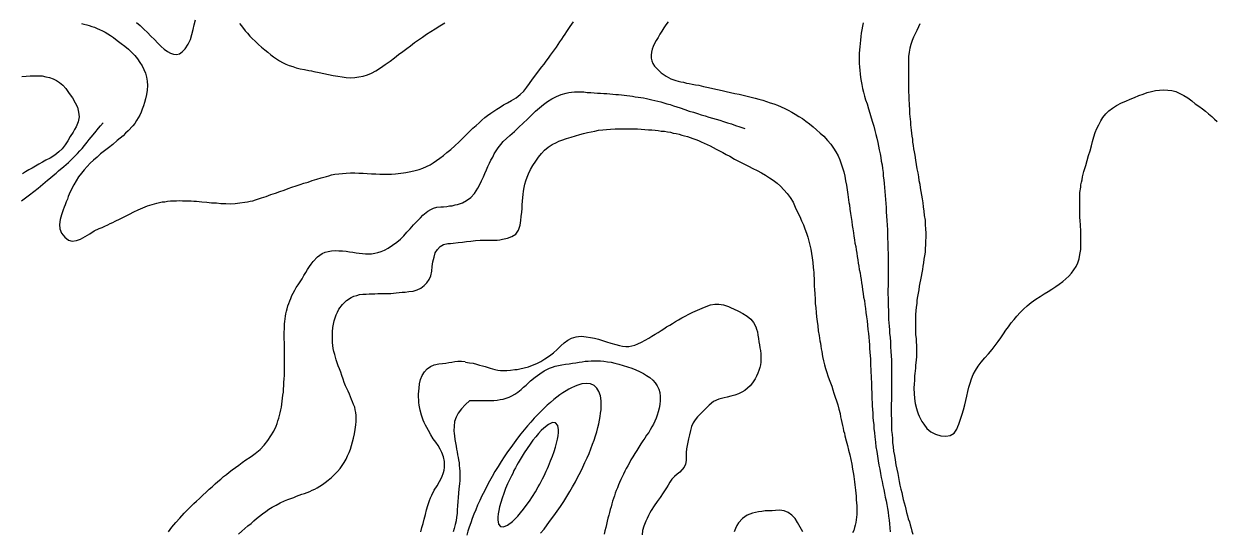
# Model space of a CAD drawing. Header units: inches. Extents: x 401374 to 405300, y 6332180 to 6336621.
# Drawn here: x 403397.3 to 403869.3, y 6334120.9 to 6334321.8 of the extents above; entities that cross this region are included whole.
import ezdxf

# ---------------------------------------------------------------- set-up
doc = ezdxf.new("R2010")
doc.units = ezdxf.units.IN
doc.header["$MEASUREMENT"] = 0

msp = doc.modelspace()

# ---------------------------------------------------------------- linework, layer by layer
for points in [[(403420.1, 6334322), (403421.1, 6334321.7), (403422.2, 6334321.5), (403423.2, 6334321.2), (403424.2, 6334320.8), (403425.3, 6334320.5), (403426.3, 6334320), (403427.3, 6334319.6), (403428.4, 6334319.1), (403429.5, 6334318.5), (403430.5, 6334317.9), (403431.6, 6334317.2), (403432.8, 6334316.5), (403434.3, 6334315.3), (403435.8, 6334314.1), (403437.3, 6334313), (403438.7, 6334311.8), (403440, 6334310.5), (403441.2, 6334309.3), (403442.3, 6334308), (403443.2, 6334306.6), (403444.1, 6334305.2), (403444.8, 6334303.8), (403445.4, 6334302.3), (403445.8, 6334300.7), (403446.1, 6334299.1), (403446.2, 6334297.4), (403446.1, 6334295.6), (403445.9, 6334293.8), (403445.5, 6334292.2), (403445.1, 6334290.7), (403444.7, 6334289.4), (403444.2, 6334288.1), (403443.7, 6334286.8), (403443.2, 6334285.7), (403442.6, 6334284.6), (403441.9, 6334283.5), (403441.2, 6334282.4), (403440.4, 6334281.4), (403438.6, 6334279.5), (403437.6, 6334278.5), (403436.6, 6334277.5), (403435.4, 6334276.6), (403434.3, 6334275.6), (403432.5, 6334274.1), (403430.8, 6334272.8), (403429.3, 6334271.5), (403427.7, 6334270.3), (403426.3, 6334269.1), (403424.9, 6334267.8), (403423.6, 6334266.6), (403422.4, 6334265.3), (403421.2, 6334264), (403420.1, 6334262.7), (403419, 6334261.2), (403418, 6334259.7), (403417.1, 6334258.1), (403416.2, 6334256.3), (403415.3, 6334254.4), (403414.9, 6334253.4), (403414.6, 6334252.4), (403414.1, 6334251.3), (403413.7, 6334250.2), (403413.3, 6334249.2), (403412.9, 6334248.2), (403412.2, 6334246.2), (403411.7, 6334244.3), (403411.5, 6334242.4), (403411.6, 6334240.6), (403412.3, 6334238.9), (403413.6, 6334237.3), (403415, 6334236.1), (403416.5, 6334235.8), (403418.2, 6334236), (403419.8, 6334236.6), (403421.6, 6334237.6), (403423.4, 6334238.7), (403425.2, 6334239.8), (403427.2, 6334240.8), (403428.3, 6334241.2), (403429.4, 6334241.7), (403430.5, 6334242.2), (403431.5, 6334242.7), (403432.5, 6334243.2), (403433.5, 6334243.7), (403435.5, 6334244.6), (403437.3, 6334245.6), (403439.1, 6334246.5), (403440.9, 6334247.4), (403442.6, 6334248.2), (403444.4, 6334249), (403446.2, 6334249.7), (403448.1, 6334250.3), (403450, 6334250.8), (403451, 6334251.1), (403452.1, 6334251.3), (403453.1, 6334251.4), (403454.2, 6334251.6), (403455.3, 6334251.7), (403456.5, 6334251.8), (403457.7, 6334251.8), (403459, 6334251.9), (403460.1, 6334251.8), (403461.3, 6334251.8), (403462.4, 6334251.8), (403463.5, 6334251.7), (403464.6, 6334251.6), (403465.7, 6334251.6), (403466.7, 6334251.5), (403467.7, 6334251.4), (403469.7, 6334251.2), (403471.6, 6334251), (403473.5, 6334250.9), (403475.3, 6334250.7), (403477.2, 6334250.7), (403479, 6334250.6), (403480.9, 6334250.7), (403482.8, 6334250.9), (403484.8, 6334251.2), (403485.8, 6334251.3), (403486.9, 6334251.6), (403487.9, 6334251.8), (403489, 6334252.1), (403490.1, 6334252.5), (403491.3, 6334252.9), (403493.2, 6334253.5), (403495.1, 6334254.2), (403496.9, 6334254.8), (403498.6, 6334255.4), (403500.3, 6334256), (403501.9, 6334256.6), (403503.4, 6334257.1), (403505, 6334257.7), (403506.6, 6334258.2), (403508.1, 6334258.7), (403509.8, 6334259.2), (403511.4, 6334259.8), (403513.2, 6334260.3), (403515, 6334260.8), (403517, 6334261.4), (403518, 6334261.7), (403519.1, 6334262), (403520.4, 6334262.3), (403521.9, 6334262.5), (403523.4, 6334262.6), (403524.9, 6334262.7), (403526.6, 6334262.8), (403528.2, 6334262.8), (403529.9, 6334262.7), (403531.5, 6334262.7), (403533.2, 6334262.6), (403534.9, 6334262.5), (403536.6, 6334262.4), (403538.2, 6334262.3), (403539.8, 6334262.3), (403541.3, 6334262.3), (403542.8, 6334262.3), (403544.3, 6334262.5), (403545.4, 6334262.6), (403546.5, 6334262.7), (403547.5, 6334262.8), (403548.5, 6334263), (403550.4, 6334263.3), (403552.1, 6334263.7), (403553.7, 6334264.2), (403555.2, 6334264.7), (403556.6, 6334265.3), (403558, 6334266), (403559.3, 6334266.8), (403560.6, 6334267.7), (403561.9, 6334268.6), (403563.3, 6334269.7), (403564.7, 6334270.9), (403566.2, 6334272.1), (403567.8, 6334273.5), (403569.5, 6334275.1), (403571, 6334276.6), (403572.4, 6334278), (403573.7, 6334279.3), (403575, 6334280.5), (403576.2, 6334281.6), (403577.4, 6334282.7), (403578.5, 6334283.7), (403579.7, 6334284.7), (403580.8, 6334285.6), (403582, 6334286.5), (403583.2, 6334287.3), (403584.4, 6334288.1), (403585.7, 6334288.9), (403587.1, 6334289.8), (403588.6, 6334290.6), (403590.2, 6334291.5), (403592.1, 6334292.6), (403593.7, 6334293.9), (403595.1, 6334295.2), (403596.3, 6334296.7), (403597.4, 6334298.2), (403598.6, 6334299.9), (403599.8, 6334301.7), (403601.3, 6334303.6), (403602.2, 6334304.8), (403603.1, 6334305.9), (403604, 6334307.1), (403604.9, 6334308.2), (403605.7, 6334309.4), (403606.5, 6334310.5), (403607.2, 6334311.6), (403608, 6334312.6), (403608.7, 6334313.7), (403609.4, 6334314.7), (403610.1, 6334315.8), (403610.8, 6334316.8), (403611.4, 6334317.8), (403612.1, 6334318.8), (403613.5, 6334320.8), (403614.8, 6334322.7)], [(403441.9, 6334322.4), (403443.4, 6334321.2), (403444.8, 6334319.8), (403446.2, 6334318.4), (403447.6, 6334317), (403449, 6334315.6), (403450.3, 6334314.2), (403451.6, 6334312.9), (403452.9, 6334311.8), (403454.1, 6334310.9), (403455.3, 6334310.2), (403456.6, 6334309.8), (403457.7, 6334309.7), (403458.9, 6334310), (403460, 6334310.7), (403461.2, 6334311.9), (403462.4, 6334313.8), (403463.3, 6334315.7), (403463.8, 6334317.6), (403464.3, 6334319.6), (403464.7, 6334321.5), (403465.2, 6334323.5)], [(403482.7, 6334322), (403483.4, 6334321), (403484.9, 6334319.1), (403485.8, 6334318.1), (403486.7, 6334317), (403487.7, 6334316), (403488.9, 6334315), (403490.2, 6334313.7), (403491.4, 6334312.6), (403492.6, 6334311.6), (403493.8, 6334310.6), (403495, 6334309.6), (403496.1, 6334308.8), (403497.3, 6334308), (403498.5, 6334307.2), (403499.7, 6334306.6), (403501, 6334305.9), (403502.3, 6334305.4), (403503.7, 6334304.9), (403505.1, 6334304.4), (403506.7, 6334304), (403508.3, 6334303.7), (403510.1, 6334303.4), (403511.1, 6334303.2), (403512.1, 6334303), (403514.1, 6334302.6), (403516, 6334302.2), (403517.9, 6334301.8), (403519.7, 6334301.4), (403521.5, 6334301.1), (403523.2, 6334300.8), (403524.9, 6334300.6), (403526.6, 6334300.5), (403528.3, 6334300.6), (403529.9, 6334300.8), (403531.6, 6334301.1), (403533.3, 6334301.6), (403534.9, 6334302.3), (403536.6, 6334303.2), (403538.4, 6334304.4), (403540.3, 6334305.8), (403542.2, 6334307.1), (403543.9, 6334308.4), (403545.6, 6334309.7), (403547.2, 6334310.9), (403548.8, 6334312.1), (403550.3, 6334313.2), (403551.9, 6334314.4), (403553.4, 6334315.5), (403555, 6334316.6), (403556.6, 6334317.7), (403558.3, 6334318.8), (403560, 6334319.9), (403561.9, 6334321.1), (403563.9, 6334322.2)], [(403652.2, 6334322.7), (403651.3, 6334321.4), (403650.5, 6334320.2), (403649.7, 6334319), (403648.9, 6334317.8), (403648.2, 6334316.5), (403647.5, 6334315.3), (403646.8, 6334314.1), (403646.3, 6334312.9), (403645.9, 6334311.8), (403645.6, 6334310.6), (403645.5, 6334309.4), (403645.5, 6334308.3), (403645.7, 6334307.2), (403646.1, 6334306.1), (403646.8, 6334305.1), (403647.7, 6334304.1), (403649.5, 6334302.4), (403651.4, 6334301.1), (403653.3, 6334300.1), (403655.2, 6334299.4), (403656.2, 6334299.2), (403657.2, 6334298.9), (403658.3, 6334298.7), (403659.4, 6334298.4), (403660.5, 6334298.2), (403661.7, 6334298), (403663, 6334297.7), (403664.3, 6334297.5), (403666.2, 6334297), (403668.1, 6334296.6), (403669.9, 6334296.2), (403671.7, 6334295.8), (403673.5, 6334295.4), (403675.2, 6334295), (403676.9, 6334294.7), (403678.6, 6334294.3), (403680.3, 6334294), (403681.9, 6334293.6), (403683.5, 6334293.2), (403685, 6334292.8), (403686.6, 6334292.4), (403688.1, 6334292), (403689.6, 6334291.6), (403691.1, 6334291.1), (403692.6, 6334290.6), (403694, 6334290.1), (403695.5, 6334289.6), (403696.9, 6334289), (403698.3, 6334288.3), (403699.7, 6334287.6), (403701.1, 6334286.9), (403702.5, 6334286.1), (403703.9, 6334285.2), (403705.3, 6334284.3), (403706.7, 6334283.3), (403708.1, 6334282.2), (403709.5, 6334281.1), (403710.9, 6334279.9), (403712.3, 6334278.6), (403713.8, 6334277.3), (403715.2, 6334275.7), (403716.5, 6334274.2), (403717.6, 6334272.6), (403718.5, 6334271.1), (403719.4, 6334269.6), (403720.1, 6334268), (403720.7, 6334266.4), (403721.2, 6334264.8), (403721.7, 6334263.2), (403722.1, 6334261.5), (403722.4, 6334259.7), (403722.7, 6334257.9), (403723, 6334256.1), (403723.3, 6334254.2), (403723.4, 6334253.2), (403723.5, 6334252.1), (403723.7, 6334251.1), (403723.9, 6334250.1), (403724.1, 6334248.4), (403724.3, 6334246.7), (403724.6, 6334245.1), (403724.8, 6334243.5), (403725, 6334242), (403725.3, 6334240.6), (403725.5, 6334239.1), (403725.7, 6334237.7), (403725.9, 6334236.3), (403726.1, 6334235), (403726.4, 6334233.6), (403726.6, 6334232.3), (403726.8, 6334231), (403727, 6334229.7), (403727.2, 6334228.4), (403727.4, 6334227.1), (403727.6, 6334225.8), (403727.8, 6334224.5), (403728.1, 6334223.2), (403728.3, 6334221.9), (403728.5, 6334220.6), (403728.7, 6334219.2), (403728.9, 6334217.9), (403729.1, 6334216.5), (403729.3, 6334215.1), (403729.5, 6334213.6), (403729.8, 6334212.2), (403730, 6334210.7), (403730.2, 6334209.1), (403730.4, 6334207.5), (403730.6, 6334205.8), (403730.9, 6334204.2), (403731.1, 6334202.5), (403731.2, 6334200.8), (403731.4, 6334199.2), (403731.6, 6334197.7), (403731.7, 6334196.2), (403731.8, 6334194.7), (403731.9, 6334193.2), (403732, 6334191.8), (403732.1, 6334190.4), (403732.2, 6334189.1), (403732.3, 6334187.7), (403732.3, 6334186.4), (403732.4, 6334185.1), (403732.4, 6334183.8), (403732.5, 6334182.4), (403732.5, 6334181.2), (403732.6, 6334179.9), (403732.6, 6334178.5), (403732.6, 6334177.2), (403732.7, 6334175.9), (403732.7, 6334174.6), (403732.8, 6334173.2), (403732.9, 6334171.9), (403732.9, 6334170.5), (403733, 6334169.1), (403733.1, 6334167.6), (403733.2, 6334166.1), (403733.3, 6334164.6), (403733.5, 6334163.1), (403733.6, 6334161.5), (403733.8, 6334159.8), (403734, 6334158.2), (403734.2, 6334156.2), (403734.4, 6334154.3), (403734.7, 6334152.4), (403735, 6334150.6), (403735.3, 6334148.8), (403735.6, 6334147.1), (403735.9, 6334145.4), (403736.2, 6334143.8), (403736.5, 6334142.1), (403736.8, 6334140.6), (403737.1, 6334139), (403737.5, 6334137.4), (403737.8, 6334135.9), (403738.1, 6334134.4), (403738.4, 6334132.9), (403738.7, 6334131.4), (403738.9, 6334129.9), (403739.2, 6334128.4), (403739.4, 6334126.8), (403739.6, 6334125.3), (403739.8, 6334123.8), (403739.9, 6334122.2), (403740, 6334120.6)], [(403729.3, 6334322.3), (403729.1, 6334320.9), (403728.8, 6334319.5), (403728.6, 6334318.1), (403728.4, 6334316.8), (403728.3, 6334315.4), (403728.1, 6334314.1), (403728, 6334312.8), (403727.9, 6334311.5), (403727.8, 6334310.1), (403727.8, 6334308.8), (403727.8, 6334307.5), (403727.8, 6334306.1), (403727.9, 6334304.8), (403728, 6334303.4), (403728.1, 6334302), (403728.3, 6334300.6), (403728.5, 6334299.2), (403728.8, 6334297.8), (403729.1, 6334296.3), (403729.5, 6334294.8), (403729.9, 6334293.2), (403730.3, 6334291.7), (403730.9, 6334290.1), (403731.4, 6334288.2), (403732, 6334286.4), (403732.5, 6334284.6), (403733, 6334282.9), (403733.5, 6334281.3), (403733.9, 6334279.6), (403734.3, 6334278), (403734.7, 6334276.5), (403735.1, 6334274.9), (403735.4, 6334273.4), (403735.7, 6334271.9), (403736, 6334270.4), (403736.3, 6334268.9), (403736.5, 6334267.4), (403736.8, 6334266), (403737, 6334264.5), (403737.2, 6334263), (403737.3, 6334261.5), (403737.5, 6334260.1), (403737.7, 6334258.6), (403737.8, 6334257), (403737.9, 6334255.5), (403738.1, 6334253.9), (403738.2, 6334252.3), (403738.3, 6334250.7), (403738.4, 6334249.1), (403738.5, 6334247.4), (403738.6, 6334245.7), (403738.7, 6334243.9), (403738.8, 6334242.1), (403738.9, 6334240.2), (403739, 6334238.3), (403739, 6334236.8), (403739.1, 6334235.3), (403739.1, 6334233.9), (403739.1, 6334232.5), (403739.2, 6334231.2), (403739.2, 6334229.9), (403739.2, 6334228.6), (403739.2, 6334227.4), (403739.2, 6334226.1), (403739.2, 6334224.9), (403739.2, 6334223.7), (403739.2, 6334222.6), (403739.2, 6334221.4), (403739.2, 6334220.2), (403739.2, 6334219.1), (403739.2, 6334218), (403739.1, 6334216.8), (403739.1, 6334215.7), (403739.1, 6334214.5), (403739.2, 6334213.4), (403739.2, 6334212.2), (403739.2, 6334211), (403739.2, 6334209.8), (403739.3, 6334208.6), (403739.3, 6334207.3), (403739.4, 6334206.1), (403739.4, 6334204.8), (403739.5, 6334203.4), (403739.6, 6334202.1), (403739.7, 6334200.7), (403739.8, 6334199.2), (403740, 6334197.8), (403740.1, 6334195.8), (403740.2, 6334193.9), (403740.3, 6334192.1), (403740.4, 6334190.3), (403740.5, 6334188.6), (403740.5, 6334186.9), (403740.5, 6334185.2), (403740.6, 6334183.6), (403740.6, 6334182), (403740.5, 6334180.4), (403740.5, 6334178.9), (403740.5, 6334177.3), (403740.5, 6334175.8), (403740.5, 6334174.3), (403740.5, 6334172.8), (403740.4, 6334171.4), (403740.4, 6334169.9), (403740.4, 6334168.4), (403740.4, 6334166.9), (403740.5, 6334165.4), (403740.5, 6334163.9), (403740.6, 6334162.4), (403740.6, 6334160.8), (403740.8, 6334159.2), (403740.9, 6334157.6), (403741, 6334156), (403741.2, 6334154.3), (403741.4, 6334152.6), (403741.7, 6334150.9), (403742, 6334149.1), (403742.3, 6334147.2), (403742.7, 6334145.4), (403743, 6334143.7), (403743.3, 6334142.1), (403743.6, 6334140.6), (403743.9, 6334139.1), (403744.2, 6334137.6), (403744.6, 6334136.2), (403744.9, 6334134.8), (403745.2, 6334133.5), (403745.5, 6334132.1), (403745.9, 6334130.8), (403746.2, 6334129.6), (403746.5, 6334128.3), (403746.9, 6334127), (403747.2, 6334125.8), (403747.6, 6334124.6), (403747.9, 6334123.4), (403748.3, 6334122.1), (403748.6, 6334120.9), (403749, 6334119.7)], [(403751.8, 6334321.9), (403751.2, 6334320.6), (403750.5, 6334319.2), (403749.9, 6334317.9), (403749.3, 6334316.6), (403748.7, 6334315.2), (403748.2, 6334313.7), (403747.8, 6334312.2), (403747.5, 6334310.6), (403747.3, 6334308.9), (403747.3, 6334307.1), (403747.3, 6334305.7), (403747.3, 6334304.3), (403747.3, 6334303), (403747.3, 6334301.7), (403747.3, 6334300.5), (403747.3, 6334299.3), (403747.3, 6334298.1), (403747.3, 6334297), (403747.3, 6334295.8), (403747.3, 6334294.7), (403747.4, 6334293.6), (403747.4, 6334292.5), (403747.4, 6334291.5), (403747.5, 6334290.4), (403747.5, 6334289.3), (403747.6, 6334288.3), (403747.6, 6334287.2), (403747.7, 6334286.2), (403747.8, 6334285.1), (403747.9, 6334284.1), (403748, 6334283), (403748.1, 6334281.9), (403748.2, 6334280.8), (403748.3, 6334279.7), (403748.4, 6334278.5), (403748.6, 6334277.4), (403748.8, 6334276.2), (403748.9, 6334275), (403749.1, 6334273.7), (403749.3, 6334272.4), (403749.5, 6334271.1), (403749.8, 6334269.8), (403750, 6334267.9), (403750.3, 6334266.1), (403750.6, 6334264.4), (403750.9, 6334262.8), (403751.2, 6334261.3), (403751.4, 6334259.8), (403751.7, 6334258.3), (403751.9, 6334256.9), (403752.2, 6334255.5), (403752.4, 6334254), (403752.7, 6334252.5), (403752.9, 6334251), (403753.1, 6334249.4), (403753.3, 6334247.7), (403753.5, 6334245.9), (403753.8, 6334244.1), (403753.9, 6334242.3), (403754, 6334240.6), (403754.1, 6334239), (403754.1, 6334237.4), (403754, 6334235.8), (403754, 6334234.3), (403753.9, 6334232.9), (403753.8, 6334231.4), (403753.6, 6334230), (403753.4, 6334228.6), (403753.2, 6334227.2), (403753, 6334225.8), (403752.8, 6334224.5), (403752.5, 6334223.2), (403752.3, 6334221.8), (403752, 6334220.5), (403751.8, 6334219.2), (403751.5, 6334217.9), (403751.3, 6334216.5), (403751.1, 6334215.2), (403750.8, 6334213.8), (403750.6, 6334212.4), (403750.5, 6334211.1), (403750.3, 6334209.6), (403750.2, 6334208.2), (403750.1, 6334206.7), (403750, 6334205.2), (403750, 6334203.7), (403750, 6334202.1), (403750, 6334200.5), (403750.1, 6334198.8), (403750.3, 6334197.1), (403750.3, 6334195.8), (403750.4, 6334194.6), (403750.4, 6334193.3), (403750.4, 6334192.2), (403750.4, 6334191), (403750.4, 6334189.9), (403750.3, 6334188.7), (403750.2, 6334187.6), (403750.1, 6334186.6), (403750, 6334185.5), (403749.9, 6334184.4), (403749.8, 6334183.4), (403749.7, 6334182.4), (403749.6, 6334181.4), (403749.6, 6334180.4), (403749.5, 6334179.4), (403749.4, 6334177.4), (403749.5, 6334175.4), (403749.6, 6334173.4), (403749.9, 6334171.5), (403750.4, 6334169.5), (403750.7, 6334168.5), (403751.1, 6334167.4), (403751.5, 6334166.4), (403752, 6334165.4), (403752.6, 6334164.3), (403753.3, 6334163.3), (403754.5, 6334161.6), (403756.1, 6334160.3), (403758, 6334159.3), (403760, 6334158.7), (403762, 6334158.5), (403763.8, 6334158.8), (403765.3, 6334159.7), (403766.4, 6334161.3), (403766.8, 6334162.3), (403767.2, 6334163.3), (403767.9, 6334165.3), (403768.5, 6334167.2), (403769, 6334169), (403769.5, 6334170.9), (403769.9, 6334172.7), (403770.3, 6334174.4), (403770.7, 6334176.2), (403771.1, 6334177.9), (403771.6, 6334179.5), (403772.2, 6334181.2), (403772.9, 6334182.9), (403773.8, 6334184.5), (403774.8, 6334186.2), (403776, 6334187.9), (403777.5, 6334189.6), (403778.9, 6334191.2), (403780.3, 6334192.8), (403781.5, 6334194.4), (403782.7, 6334196), (403783.8, 6334197.5), (403784.8, 6334199), (403785.8, 6334200.5), (403786.8, 6334201.9), (403787.9, 6334203.4), (403789, 6334204.8), (403790.1, 6334206.1), (403791.4, 6334207.5), (403792.7, 6334208.8), (403794.2, 6334210.1), (403795.8, 6334211.5), (403797.7, 6334212.8), (403799.3, 6334213.8), (403800.9, 6334214.9), (403802.5, 6334215.8), (403804, 6334216.8), (403805.5, 6334217.8), (403806.9, 6334218.8), (403808.3, 6334219.8), (403809.5, 6334220.8), (403810.7, 6334221.9), (403811.8, 6334223.1), (403812.7, 6334224.4), (403813.6, 6334225.7), (403814.2, 6334227.2), (403814.8, 6334228.8), (403815.1, 6334230.5), (403815.4, 6334232.5), (403815.4, 6334233.7), (403815.4, 6334234.9), (403815.4, 6334236), (403815.4, 6334237.2), (403815.4, 6334238.3), (403815.4, 6334239.4), (403815.4, 6334240.4), (403815.3, 6334241.5), (403815.3, 6334242.5), (403815.2, 6334243.5), (403815.1, 6334245.5), (403815.1, 6334247.4), (403815, 6334249.3), (403815, 6334251.2), (403815, 6334253.1), (403815.1, 6334255.1), (403815.4, 6334257.1), (403815.5, 6334258.1), (403815.7, 6334259.1), (403815.9, 6334260.1), (403816.1, 6334261.2), (403816.3, 6334262.3), (403816.6, 6334263.4), (403817, 6334264.6), (403817.4, 6334265.8), (403818, 6334267.7), (403818.5, 6334269.7), (403819.1, 6334271.6), (403819.6, 6334273.5), (403820.1, 6334275.3), (403820.6, 6334277.1), (403821.1, 6334278.8), (403821.8, 6334280.4), (403822.5, 6334281.9), (403823.3, 6334283.4), (403824.2, 6334284.8), (403825.3, 6334286.2), (403826.5, 6334287.4), (403828, 6334288.5), (403829.6, 6334289.5), (403831.5, 6334290.5), (403833.2, 6334291.2), (403835, 6334292), (403836.7, 6334292.7), (403838.4, 6334293.4), (403840.1, 6334294), (403841.7, 6334294.6), (403843.4, 6334295), (403845, 6334295.4), (403846.6, 6334295.6), (403848.2, 6334295.7), (403849.8, 6334295.6), (403851.4, 6334295.4), (403853, 6334295), (403854.6, 6334294.3), (403856.2, 6334293.5), (403857.8, 6334292.5), (403859.3, 6334291.3), (403860.7, 6334290.2), (403862.1, 6334289.2), (403863.5, 6334288.2), (403864.8, 6334287.2), (403866, 6334286.2), (403867.2, 6334285.2), (403868.3, 6334284.1), (403869.4, 6334283.1)], [(403396.6, 6334301), (403398.3, 6334301.1), (403399.9, 6334301.2), (403401.5, 6334301.3), (403403.1, 6334301.3), (403404.6, 6334301.2), (403406.1, 6334300.9), (403407.5, 6334300.6), (403408.9, 6334300.1), (403410.2, 6334299.4), (403411.5, 6334298.6), (403412.8, 6334297.5), (403414, 6334296.2), (403415.3, 6334294.3), (403416.6, 6334292.5), (403417.7, 6334290.6), (403418.5, 6334288.8), (403419, 6334286.9), (403419.2, 6334285), (403418.8, 6334283), (403418, 6334281.1), (403417.4, 6334280), (403416.8, 6334279), (403415.7, 6334277.2), (403414.7, 6334275.5), (403413.7, 6334273.9), (403412.5, 6334272.4), (403411.2, 6334271.1), (403409.6, 6334269.8), (403407.7, 6334268.7), (403406.1, 6334267.8), (403404.7, 6334267), (403403.3, 6334266.2), (403401.9, 6334265.5), (403400.6, 6334264.7), (403399.3, 6334264), (403398, 6334263.2), (403396.8, 6334262.5)], [(403454.5, 6334120.7), (403455.9, 6334122.5), (403457.4, 6334124.3), (403459.1, 6334126.1), (403460.8, 6334128), (403462.6, 6334129.9), (403464.6, 6334131.8), (403465.7, 6334132.8), (403466.8, 6334133.9), (403468.1, 6334135.1), (403469.4, 6334136.3), (403470.6, 6334137.5), (403471.8, 6334138.5), (403473, 6334139.6), (403474.1, 6334140.6), (403475.2, 6334141.5), (403476.3, 6334142.5), (403477.5, 6334143.4), (403478.6, 6334144.3), (403479.8, 6334145.2), (403481.1, 6334146.1), (403482.4, 6334147.1), (403483.7, 6334148.1), (403485.2, 6334149.1), (403486.8, 6334150.2), (403487.8, 6334150.9), (403488.9, 6334151.7), (403490.8, 6334153.3), (403492.4, 6334155), (403493.9, 6334156.8), (403495.1, 6334158.6), (403496.2, 6334160.5), (403497.1, 6334162.5), (403497.5, 6334163.5), (403497.8, 6334164.6), (403498.2, 6334165.6), (403498.5, 6334166.7), (403498.7, 6334167.8), (403499, 6334168.9), (403499.2, 6334170), (403499.4, 6334171.2), (403499.5, 6334172.4), (403499.7, 6334173.6), (403499.8, 6334174.8), (403500, 6334176), (403500.1, 6334177.3), (403500.2, 6334178.5), (403500.2, 6334179.8), (403500.3, 6334181.2), (403500.4, 6334182.5), (403500.5, 6334183.9), (403500.5, 6334185.1), (403500.5, 6334186.4), (403500.5, 6334187.6), (403500.5, 6334188.8), (403500.5, 6334190), (403500.5, 6334191.2), (403500.4, 6334192.3), (403500.4, 6334193.5), (403500.4, 6334194.6), (403500.4, 6334195.7), (403500.3, 6334196.8), (403500.3, 6334197.8), (403500.3, 6334198.9), (403500.3, 6334199.9), (403500.4, 6334200.9), (403500.4, 6334202), (403500.5, 6334203), (403500.6, 6334204), (403500.7, 6334205), (403500.8, 6334206), (403501, 6334207), (403501.2, 6334208), (403501.5, 6334209), (403501.8, 6334210.1), (403502.1, 6334211.1), (403502.5, 6334212.1), (403502.9, 6334213.1), (403503.4, 6334214.2), (403503.9, 6334215.2), (403504.5, 6334216.3), (403505.1, 6334217.4), (403505.9, 6334218.5), (403506.7, 6334219.7), (403507.4, 6334220.9), (403508.1, 6334222.2), (403508.9, 6334223.4), (403509.6, 6334224.5), (403510.3, 6334225.7), (403511, 6334226.7), (403511.8, 6334227.7), (403513.5, 6334229.5), (403515.4, 6334230.9), (403516.5, 6334231.4), (403517.7, 6334231.7), (403519, 6334232), (403520.5, 6334232.1), (403522, 6334232), (403523.4, 6334231.9), (403524.8, 6334231.8), (403526.2, 6334231.6), (403527.5, 6334231.4), (403528.8, 6334231.2), (403530, 6334231), (403531.3, 6334230.9), (403532.5, 6334230.8), (403533.7, 6334230.8), (403534.9, 6334230.8), (403536.2, 6334231), (403537.4, 6334231.3), (403538.7, 6334231.7), (403540, 6334232.2), (403541.4, 6334233), (403543.2, 6334234.2), (403544.9, 6334235.4), (403546.3, 6334236.6), (403547.6, 6334237.9), (403548.8, 6334239.3), (403550.1, 6334240.7), (403551.5, 6334242.3), (403553.2, 6334244), (403554.2, 6334245), (403555.2, 6334246), (403557.2, 6334247.6), (403558.3, 6334248.3), (403559.4, 6334248.8), (403560.7, 6334249.2), (403562.3, 6334249.4), (403563.4, 6334249.4), (403564.6, 6334249.5), (403565.7, 6334249.7), (403566.8, 6334249.8), (403567.9, 6334250.1), (403568.9, 6334250.3), (403570.8, 6334251), (403572.5, 6334251.9), (403574.1, 6334253.1), (403575.6, 6334254.7), (403576.9, 6334256.7), (403577.7, 6334258.2), (403578.4, 6334259.7), (403579.1, 6334261.2), (403579.7, 6334262.6), (403580.3, 6334264), (403580.9, 6334265.3), (403581.5, 6334266.6), (403582.1, 6334267.9), (403582.8, 6334269.1), (403583.4, 6334270.4), (403584.2, 6334271.6), (403585, 6334272.8), (403586, 6334274), (403587, 6334275.2), (403588.2, 6334276.4), (403589.6, 6334277.6), (403591.4, 6334279.2), (403593.2, 6334280.9), (403594.9, 6334282.5), (403596.5, 6334284.1), (403598.1, 6334285.7), (403599.7, 6334287.2), (403601.3, 6334288.6), (403602.9, 6334289.9), (403604.5, 6334291.1), (403606.2, 6334292.1), (403608, 6334293.1), (403609.9, 6334293.8), (403611.9, 6334294.4), (403612.9, 6334294.6), (403614, 6334294.8), (403615.1, 6334294.9), (403616.3, 6334294.9), (403617.5, 6334294.9), (403618.8, 6334294.9), (403620.2, 6334294.7), (403621.6, 6334294.6), (403622.9, 6334294.5), (403624.2, 6334294.4), (403625.5, 6334294.4), (403626.7, 6334294.3), (403628, 6334294.2), (403629.1, 6334294.1), (403630.3, 6334294), (403631.5, 6334293.9), (403632.6, 6334293.8), (403633.7, 6334293.7), (403634.8, 6334293.6), (403635.9, 6334293.4), (403637, 6334293.3), (403638.1, 6334293.2), (403639.2, 6334293), (403640.3, 6334292.8), (403641.4, 6334292.7), (403642.5, 6334292.5), (403643.6, 6334292.3), (403644.7, 6334292), (403645.8, 6334291.8), (403646.9, 6334291.5), (403648.1, 6334291.2), (403649.3, 6334290.9), (403650.5, 6334290.6), (403651.7, 6334290.2), (403653, 6334289.9), (403654.3, 6334289.4), (403655.6, 6334289), (403657, 6334288.6), (403658.8, 6334287.9), (403660.5, 6334287.3), (403662.2, 6334286.8), (403663.8, 6334286.3), (403665.3, 6334285.8), (403666.8, 6334285.4), (403668.3, 6334284.9), (403669.7, 6334284.5), (403671.2, 6334284.1), (403672.7, 6334283.7), (403674.1, 6334283.2), (403675.7, 6334282.7), (403677.2, 6334282.2), (403678.9, 6334281.6), (403680.6, 6334281), (403682.5, 6334280.4)], [(403396.4, 6334251.7), (403398, 6334252.9), (403399.6, 6334254.1), (403401.3, 6334255.4), (403403, 6334256.8), (403404.8, 6334258.3), (403406.7, 6334259.9), (403407.9, 6334260.9), (403409, 6334261.8), (403410.1, 6334262.7), (403411.1, 6334263.6), (403413.1, 6334265.3), (403415, 6334266.9), (403416.7, 6334268.6), (403418.5, 6334270.5), (403419.5, 6334271.5), (403420.4, 6334272.5), (403421.4, 6334273.7), (403422.4, 6334275), (403423.2, 6334276), (403424, 6334277), (403425.4, 6334278.7), (403426.9, 6334280.5), (403427.7, 6334281.5), (403428.7, 6334282.6)], [(403482.3, 6334119.7), (403483.6, 6334120.9), (403484.8, 6334121.9), (403486, 6334123), (403487.2, 6334124), (403488.3, 6334125), (403489.4, 6334125.9), (403490.6, 6334126.9), (403491.7, 6334127.8), (403493, 6334128.7), (403494.3, 6334129.6), (403495.6, 6334130.4), (403497.1, 6334131.2), (403498.7, 6334132.1), (403500.5, 6334132.9), (403501.7, 6334133.4), (403502.9, 6334133.9), (403504.1, 6334134.3), (403505.2, 6334134.7), (403506.3, 6334135.1), (403507.3, 6334135.5), (403508.4, 6334135.8), (403509.4, 6334136.2), (403510.4, 6334136.6), (403511.4, 6334137.1), (403512.4, 6334137.6), (403513.4, 6334138.1), (403514.4, 6334138.7), (403515.5, 6334139.4), (403516.5, 6334140.2), (403517.7, 6334141.1), (403519, 6334142.2), (403520.2, 6334143.3), (403521.4, 6334144.5), (403522.4, 6334145.7), (403523.3, 6334146.9), (403524.1, 6334148.1), (403524.8, 6334149.4), (403525.4, 6334150.7), (403526, 6334152), (403526.5, 6334153.4), (403527, 6334154.8), (403527.4, 6334156.3), (403527.7, 6334157.8), (403528.1, 6334159.5), (403528.4, 6334161.2), (403528.7, 6334163), (403528.8, 6334164.3), (403528.8, 6334165.5), (403528.8, 6334166.7), (403528.7, 6334167.9), (403528.4, 6334169), (403528.2, 6334170), (403527.8, 6334171.1), (403527.4, 6334172.1), (403527, 6334173.1), (403526.5, 6334174.1), (403526.1, 6334175.2), (403525.6, 6334176.3), (403525.1, 6334177.4), (403524.6, 6334178.5), (403524.1, 6334179.8), (403523.7, 6334181.1), (403523.1, 6334182.5), (403522.7, 6334183.9), (403522.2, 6334185.2), (403521.7, 6334186.4), (403521.3, 6334187.6), (403520.9, 6334188.7), (403520.6, 6334189.8), (403520.3, 6334190.9), (403520, 6334192), (403519.7, 6334193.2), (403519.6, 6334194.4), (403519.4, 6334195.6), (403519.4, 6334197), (403519.4, 6334198.4), (403519.4, 6334199.9), (403519.6, 6334201.6), (403519.8, 6334202.9), (403520.1, 6334204.2), (403520.5, 6334205.4), (403520.9, 6334206.6), (403521.4, 6334207.7), (403522, 6334208.8), (403523.4, 6334210.7), (403525, 6334212.3), (403526.8, 6334213.5), (403527.9, 6334214), (403529, 6334214.3), (403530.1, 6334214.6), (403531.4, 6334214.8), (403532.7, 6334214.8), (403533.9, 6334214.9), (403535.1, 6334214.9), (403536.2, 6334214.9), (403537.3, 6334215), (403538.3, 6334215), (403539.4, 6334215), (403540.4, 6334215.1), (403541.4, 6334215.1), (403542.5, 6334215.1), (403543.5, 6334215.2), (403544.6, 6334215.3), (403545.8, 6334215.4), (403547, 6334215.5), (403548.2, 6334215.6), (403549.6, 6334215.8), (403551.3, 6334216), (403552.9, 6334216.5), (403554.4, 6334217.2), (403555.7, 6334218.2), (403556.8, 6334219.3), (403557.7, 6334220.6), (403558.3, 6334222.1), (403558.7, 6334223.9), (403558.9, 6334225.7), (403559.1, 6334227.6), (403559.6, 6334229.4), (403560.1, 6334231.1), (403560.9, 6334232.5), (403562, 6334233.7), (403563.3, 6334234.5), (403565.1, 6334234.9), (403566.1, 6334234.9), (403567.2, 6334235), (403569.1, 6334235.2), (403570.8, 6334235.4), (403572.5, 6334235.7), (403574.2, 6334235.8), (403576, 6334236), (403577.9, 6334236.1), (403578.9, 6334236.1), (403580.1, 6334236.2), (403581.2, 6334236.2), (403582.3, 6334236.2), (403583.4, 6334236.2), (403584.5, 6334236.2), (403585.6, 6334236.3), (403586.7, 6334236.5), (403588.7, 6334236.9), (403590.4, 6334237.6), (403591.9, 6334238.6), (403593, 6334240.1), (403593.7, 6334242.1), (403593.9, 6334243.9), (403594.1, 6334245.5), (403594.3, 6334247.2), (403594.4, 6334248.7), (403594.5, 6334250.2), (403594.6, 6334251.6), (403594.7, 6334253), (403594.8, 6334254.3), (403595, 6334255.6), (403595.2, 6334257), (403595.5, 6334258.3), (403595.9, 6334259.7), (403596.4, 6334261.1), (403597, 6334262.5), (403597.7, 6334264.1), (403598.7, 6334265.7), (403599.8, 6334267.4), (403600.9, 6334269.1), (403602.1, 6334270.5), (403603.3, 6334271.8), (403604.7, 6334273), (403606.3, 6334274), (403608, 6334274.9), (403609, 6334275.4), (403610.1, 6334275.8), (403612, 6334276.4), (403613.8, 6334277), (403615.5, 6334277.5), (403617.2, 6334278), (403618.7, 6334278.4), (403620.3, 6334278.8), (403621.8, 6334279.1), (403623.2, 6334279.4), (403624.7, 6334279.7), (403626.3, 6334279.9), (403627.8, 6334280), (403629.4, 6334280.1), (403631.2, 6334280.2), (403633, 6334280.3), (403634.9, 6334280.3), (403635.9, 6334280.3), (403637, 6334280.3), (403638.5, 6334280.2), (403640.1, 6334280.2), (403641.5, 6334280.1), (403643, 6334280), (403644.4, 6334279.9), (403645.7, 6334279.8), (403647, 6334279.7), (403648.3, 6334279.6), (403649.5, 6334279.4), (403650.7, 6334279.3), (403651.9, 6334279.1), (403653.1, 6334278.9), (403654.2, 6334278.6), (403655.4, 6334278.4), (403656.5, 6334278.1), (403657.6, 6334277.8), (403658.7, 6334277.5), (403659.8, 6334277.2), (403660.9, 6334276.8), (403662, 6334276.4), (403663.1, 6334276), (403664.2, 6334275.6), (403665.3, 6334275.1), (403666.5, 6334274.6), (403667.6, 6334274), (403668.8, 6334273.5), (403670, 6334272.9), (403671.2, 6334272.2), (403672.5, 6334271.6), (403673.8, 6334270.9), (403675.2, 6334270.1), (403676.6, 6334269.4), (403678.4, 6334268.3), (403680.3, 6334267.3), (403682.2, 6334266.4), (403684, 6334265.5), (403685.7, 6334264.6), (403687.4, 6334263.7), (403689.1, 6334262.8), (403690.7, 6334261.9), (403692.3, 6334260.9), (403693.8, 6334259.9), (403695.3, 6334258.7), (403696.7, 6334257.5), (403698, 6334256.1), (403699.3, 6334254.6), (403700.4, 6334253), (403701.6, 6334251.2), (403702.5, 6334249.2), (403703.4, 6334247.3), (403704.3, 6334245.5), (403705, 6334243.8), (403705.7, 6334242.2), (403706.3, 6334240.6), (403706.9, 6334239), (403707.4, 6334237.4), (403707.9, 6334235.8), (403708.3, 6334234.2), (403708.6, 6334232.6), (403708.9, 6334230.9), (403709.2, 6334229.1), (403709.4, 6334227.3), (403709.6, 6334225.4), (403709.7, 6334224.4), (403709.8, 6334223.4), (403709.8, 6334222.2), (403709.9, 6334221), (403709.9, 6334219.9), (403710, 6334218.9), (403710, 6334217.8), (403710.1, 6334216.8), (403710.2, 6334214.8), (403710.3, 6334212.9), (403710.4, 6334211.1), (403710.6, 6334209.3), (403710.8, 6334207.5), (403710.9, 6334205.8), (403711.1, 6334204), (403711.4, 6334202.2), (403711.6, 6334200.3), (403711.9, 6334198.4), (403712, 6334197.4), (403712.2, 6334196.3), (403712.4, 6334195.3), (403712.6, 6334194.2), (403712.7, 6334193.1), (403713, 6334192), (403713.3, 6334190.1), (403713.7, 6334188.4), (403714.1, 6334186.8), (403714.5, 6334185.3), (403714.9, 6334183.8), (403715.4, 6334182.4), (403715.9, 6334181), (403716.4, 6334179.6), (403716.9, 6334178.3), (403717.4, 6334176.9), (403717.8, 6334175.5), (403718.3, 6334174), (403718.8, 6334172.5), (403719.3, 6334170.9), (403719.7, 6334169.2), (403720.2, 6334167.5), (403720.4, 6334166.2), (403720.7, 6334165.1), (403720.9, 6334163.9), (403721.2, 6334162.8), (403721.4, 6334161.7), (403721.6, 6334160.7), (403721.9, 6334159.7), (403722.1, 6334158.7), (403722.6, 6334156.7), (403723.1, 6334154.8), (403723.5, 6334153), (403724, 6334151.1), (403724.4, 6334149.3), (403724.8, 6334147.4), (403725.1, 6334145.5), (403725.5, 6334143.5), (403725.6, 6334142.5), (403725.8, 6334141.5), (403725.9, 6334140.4), (403726.1, 6334139.3), (403726.2, 6334138.2), (403726.3, 6334137.1), (403726.4, 6334135.9), (403726.6, 6334134.7), (403726.6, 6334133.3), (403726.7, 6334132.1), (403726.8, 6334130.9), (403726.8, 6334129.7), (403726.8, 6334128.6), (403726.8, 6334127.5), (403726.7, 6334126.4), (403726.6, 6334125.4), (403726.4, 6334124.3), (403726.2, 6334123.3), (403725.9, 6334122.3), (403725.6, 6334121.2), (403725.1, 6334120.2)], [(403572.1, 6334187.9), (403573.6, 6334187.6), (403575.1, 6334187.4), (403576.4, 6334187.1), (403577.6, 6334186.7), (403578.7, 6334186.4), (403579.8, 6334186.1), (403581.8, 6334185.5), (403583.7, 6334184.9), (403584.8, 6334184.7), (403585.9, 6334184.6), (403587.1, 6334184.5), (403588.4, 6334184.6), (403589.9, 6334184.7), (403591.5, 6334184.9), (403592.5, 6334185), (403593.5, 6334185.2), (403595.3, 6334185.6), (403597, 6334186), (403598.6, 6334186.6), (403600.2, 6334187.3), (403601.8, 6334188.1), (403603.4, 6334189.1), (403605.2, 6334190.3), (403606.8, 6334191.6), (403608.3, 6334192.9), (403609.7, 6334194.3), (403611.1, 6334195.5), (403612.5, 6334196.6), (403614, 6334197.4), (403615.8, 6334197.9), (403616.8, 6334198), (403617.9, 6334198.1), (403619.8, 6334197.9), (403621.5, 6334197.6), (403623.1, 6334197.3), (403624.7, 6334196.9), (403626.2, 6334196.4), (403627.8, 6334195.9), (403629.5, 6334195.4), (403631.5, 6334194.9), (403632.9, 6334194.5), (403634.2, 6334194.2), (403635.4, 6334194.1), (403636.6, 6334194.1), (403637.8, 6334194.3), (403639, 6334194.6), (403640.2, 6334195.1), (403641.6, 6334195.8), (403643.1, 6334196.6), (403644.5, 6334197.4), (403645.8, 6334198.1), (403647, 6334198.9), (403648.2, 6334199.6), (403649.4, 6334200.4), (403650.5, 6334201.1), (403651.6, 6334201.8), (403652.8, 6334202.5), (403653.9, 6334203.2), (403655.1, 6334203.9), (403656.3, 6334204.6), (403657.6, 6334205.4), (403658.9, 6334206.1), (403660.4, 6334206.8), (403662, 6334207.6), (403663.8, 6334208.4), (403665.6, 6334209.2), (403667.3, 6334209.9), (403668.9, 6334210.5), (403670.6, 6334210.8), (403672.3, 6334210.8), (403674.1, 6334210.5), (403676.1, 6334209.9), (403677.1, 6334209.4), (403678.1, 6334208.9), (403680, 6334208.1), (403681.8, 6334207.1), (403683.4, 6334206.1), (403684.9, 6334204.9), (403686, 6334203.6), (403686.9, 6334201.9), (403687.2, 6334200.9), (403687.5, 6334199.9), (403687.7, 6334198.5), (403687.9, 6334197.2), (403688.1, 6334195.9), (403688.3, 6334194.7), (403688.5, 6334193.5), (403688.7, 6334192.4), (403688.8, 6334191.2), (403688.8, 6334190.1), (403688.8, 6334189), (403688.8, 6334187.9), (403688.7, 6334186.8), (403688.4, 6334185.7), (403688.1, 6334184.6), (403687.7, 6334183.5), (403687.2, 6334182.3), (403686.6, 6334181.2), (403685.6, 6334179.7), (403684.7, 6334178.5), (403683.6, 6334177.5), (403682.5, 6334176.6), (403681.3, 6334175.9), (403680, 6334175.3), (403678.6, 6334174.8), (403677, 6334174.4), (403675.6, 6334174), (403674.4, 6334173.7), (403673.3, 6334173.5), (403672.2, 6334173.2), (403670.2, 6334172.3), (403668.4, 6334170.8), (403667.1, 6334169.5), (403665.9, 6334168.3), (403664.8, 6334167.2), (403663.8, 6334166.2), (403662.9, 6334165), (403662.1, 6334163.8), (403661.5, 6334162.4), (403661.1, 6334160.8), (403660.7, 6334159.1), (403660.3, 6334157.5), (403660, 6334156.1), (403659.7, 6334154.8), (403659.5, 6334153.5), (403659.3, 6334152.1), (403659.3, 6334150.5), (403659.3, 6334148.9), (403659.1, 6334147.4), (403658.5, 6334146.2), (403656.8, 6334144.3), (403655.8, 6334143.5), (403654.7, 6334142.6), (403653.7, 6334141.5), (403652.9, 6334140.3), (403652.2, 6334139.1), (403651.5, 6334138), (403650.2, 6334136.1), (403649, 6334134.3), (403647.8, 6334132.6), (403646.7, 6334130.9), (403645.5, 6334129.1), (403645, 6334128.1), (403644.4, 6334127.1), (403643.9, 6334125.9), (403643.4, 6334124.8), (403642.6, 6334122.9), (403642.1, 6334121.1), (403641.9, 6334119.4)], [(403554.4, 6334120.6), (403554.8, 6334122.3), (403555.3, 6334124), (403555.7, 6334125.7), (403556.2, 6334127.5), (403556.6, 6334129.3), (403557.2, 6334131.1), (403557.8, 6334133), (403558.2, 6334134.1), (403558.7, 6334135.1), (403559.7, 6334137.1), (403560.8, 6334138.8), (403561.8, 6334140.6), (403562.7, 6334142.3), (403563.4, 6334144.1), (403563.6, 6334145.1), (403563.7, 6334146.1), (403563.7, 6334147.3), (403563.7, 6334148.5), (403563.3, 6334150.3), (403562.7, 6334152), (403562, 6334153.4), (403561.2, 6334154.8), (403560.3, 6334156.1), (403559.3, 6334157.5), (403558.3, 6334159), (403557.4, 6334160.8), (403556.8, 6334161.9), (403556.2, 6334162.9), (403555.7, 6334163.9), (403555.3, 6334164.9), (403554.6, 6334166.9), (403554.1, 6334168.8), (403553.7, 6334170.8), (403553.6, 6334171.8), (403553.6, 6334172.9), (403553.5, 6334174), (403553.5, 6334175.1), (403553.6, 6334176.3), (403553.7, 6334177.6), (403553.9, 6334179.3), (403554.3, 6334181), (403554.9, 6334182.6), (403555.8, 6334184), (403556.9, 6334185.2), (403558.2, 6334186.1), (403559.7, 6334186.8), (403561.5, 6334187.2), (403562.9, 6334187.3), (403564.2, 6334187.5), (403565.4, 6334187.7), (403566.6, 6334187.9), (403567.8, 6334188.1), (403569, 6334188.2), (403570.4, 6334188.2), (403571.9, 6334188.1)], [(403573.8, 6334172.7), (403575.3, 6334172.6), (403576.7, 6334172.6), (403578.1, 6334172.6), (403579.5, 6334172.6), (403580.8, 6334172.6), (403582.1, 6334172.6), (403583.3, 6334172.7), (403584.6, 6334172.8), (403585.8, 6334173), (403587, 6334173.2), (403588.1, 6334173.6), (403589.3, 6334174), (403590.4, 6334174.5), (403591.6, 6334175.2), (403592.8, 6334176), (403594, 6334177), (403595, 6334177.9), (403596, 6334178.7), (403597.8, 6334180.4), (403599.6, 6334181.9), (403601.4, 6334183.2), (403603.2, 6334184.4), (403604.2, 6334184.9), (403605.3, 6334185.4), (403606.4, 6334185.8), (403607.5, 6334186.2), (403608.8, 6334186.5), (403610.2, 6334186.8), (403611.6, 6334187), (403613.1, 6334187.2), (403614.4, 6334187.4), (403615.7, 6334187.6), (403617, 6334187.8), (403618.2, 6334188), (403619.4, 6334188.2), (403620.6, 6334188.3), (403621.8, 6334188.4), (403623, 6334188.4), (403624.3, 6334188.4), (403625.5, 6334188.4), (403626.8, 6334188.2), (403628.2, 6334188), (403629.6, 6334187.8), (403631.1, 6334187.5), (403632.7, 6334187), (403634.4, 6334186.5), (403636.1, 6334186), (403637.8, 6334185.4), (403639.4, 6334184.8), (403640.9, 6334184.1), (403642.4, 6334183.4), (403643.7, 6334182.6), (403645, 6334181.7), (403646.1, 6334180.7), (403647, 6334179.7), (403647.8, 6334178.5), (403648.5, 6334177.2), (403648.9, 6334175.8), (403649.1, 6334174.3), (403649.1, 6334172.7), (403648.9, 6334171.1), (403648.6, 6334169.6), (403648.3, 6334168.2), (403647.9, 6334166.9), (403647.4, 6334165.6), (403646.9, 6334164.5), (403646.4, 6334163.3), (403645.8, 6334162.2), (403645.1, 6334161.1), (403644.5, 6334160), (403643.7, 6334158.9), (403643, 6334157.8), (403642.2, 6334156.7), (403641.4, 6334155.5), (403640.6, 6334154.2), (403639.8, 6334152.9), (403639, 6334151.6), (403638.2, 6334150.4), (403637.5, 6334149.2), (403636.9, 6334148), (403636.2, 6334146.8), (403635.6, 6334145.7), (403635.1, 6334144.6), (403634.5, 6334143.5), (403634, 6334142.4), (403633.5, 6334141.3), (403633, 6334140.2), (403632.6, 6334139.2), (403632.1, 6334138.1), (403631.7, 6334137), (403631.3, 6334136), (403631, 6334134.9), (403630.6, 6334133.8), (403630.2, 6334132.8), (403629.9, 6334131.7), (403629.6, 6334130.6), (403629.3, 6334129.5), (403629, 6334128.3), (403628.7, 6334127.2), (403628.4, 6334126), (403628.1, 6334124.8), (403627.8, 6334123.6), (403627.5, 6334122.3), (403627.2, 6334121), (403626.9, 6334119.7)], [(403622.9, 6334178.6), (403621.5, 6334179.2), (403619.9, 6334179.4), (403618.1, 6334179.2), (403616.1, 6334178.6), (403615.1, 6334178.2), (403614, 6334177.7), (403612.9, 6334177.1), (403611.8, 6334176.5), (403610.6, 6334175.7), (403609.4, 6334174.9), (403608.2, 6334174), (403607, 6334173), (403605.7, 6334171.9), (403604.4, 6334170.8), (403603.2, 6334169.6), (403601.9, 6334168.3), (403600.5, 6334167), (403599.2, 6334165.6), (403597.9, 6334164.1), (403596.6, 6334162.6), (403595.3, 6334161), (403593.9, 6334159.4), (403592.6, 6334157.7), (403591.3, 6334155.9), (403590, 6334154.1), (403588.7, 6334152.3), (403587.4, 6334150.4), (403586.2, 6334148.5), (403584.9, 6334146.5), (403583.7, 6334144.5), (403582.6, 6334142.6), (403581.5, 6334140.7), (403580.5, 6334138.7), (403579.5, 6334136.8), (403578.5, 6334134.9), (403577.7, 6334133.1), (403576.8, 6334131.2), (403576.1, 6334129.4), (403575.3, 6334127.6), (403574.7, 6334125.9), (403574.1, 6334124.2), (403573.5, 6334122.5), (403573, 6334120.9), (403572.6, 6334119.3)], [(403601.7, 6334120.1), (403603.1, 6334121.7), (403604.4, 6334123.4), (403605.7, 6334125.2), (403607, 6334127), (403608.3, 6334128.8), (403609.6, 6334130.7), (403610.9, 6334132.7), (403612.1, 6334134.6), (403613.3, 6334136.6), (403614.4, 6334138.5), (403615.5, 6334140.5), (403616.5, 6334142.4), (403617.5, 6334144.3), (403618.4, 6334146.2), (403619.3, 6334148.1), (403620.1, 6334149.9), (403620.9, 6334151.7), (403621.6, 6334153.5), (403622.3, 6334155.3), (403622.9, 6334157), (403623.5, 6334158.7), (403624, 6334160.3), (403624.4, 6334161.9), (403624.8, 6334163.4), (403625.1, 6334164.9), (403625.3, 6334166.3), (403625.5, 6334167.7), (403625.7, 6334169), (403625.7, 6334170.2), (403625.7, 6334171.4), (403625.7, 6334172.5), (403625.4, 6334174.5), (403624.8, 6334176.2), (403624, 6334177.6), (403622.9, 6334178.6)], [(403573.8, 6334172.7), (403571.9, 6334170.9), (403570.4, 6334169.3), (403569.2, 6334167.6), (403568.3, 6334166), (403567.7, 6334164.3), (403567.5, 6334162.5), (403567.4, 6334160.6), (403567.5, 6334159.6), (403567.7, 6334158.6), (403567.8, 6334157.2), (403568.1, 6334155.9), (403568.3, 6334154.6), (403568.5, 6334153.4), (403568.7, 6334152.3), (403568.9, 6334151.2), (403569.1, 6334150.1), (403569.3, 6334149.1), (403569.5, 6334148), (403569.6, 6334146.9), (403569.7, 6334145.8), (403569.8, 6334144.7), (403569.8, 6334143.5), (403569.8, 6334142.3), (403569.8, 6334141), (403569.7, 6334139.7), (403569.4, 6334137.7), (403569.3, 6334135.9), (403569.2, 6334134.2), (403569, 6334132.6), (403568.9, 6334131), (403568.8, 6334129.4), (403568.7, 6334127.9), (403568.5, 6334126.4), (403568.3, 6334125), (403568, 6334123.5), (403567.6, 6334122), (403567.2, 6334120.6)], [(403585.9, 6334122.8), (403587.1, 6334122.6), (403588.7, 6334123.3), (403590.6, 6334124.7), (403591.6, 6334125.7), (403592.7, 6334126.9), (403593.8, 6334128.1), (403595, 6334129.6), (403596.1, 6334131.1), (403597.3, 6334132.8), (403598.5, 6334134.6), (403599.7, 6334136.5), (403600.8, 6334138.5), (403601.4, 6334139.5), (403602, 6334140.6), (403602.5, 6334141.6), (403603, 6334142.6), (403603.5, 6334143.7), (403604, 6334144.7), (403604.5, 6334145.7), (403604.9, 6334146.7), (403605.7, 6334148.7), (403606.5, 6334150.6), (403607.1, 6334152.4), (403607.7, 6334154.2), (403608.1, 6334155.8), (403608.4, 6334157.3), (403608.7, 6334158.7), (403608.8, 6334160), (403608.8, 6334161.1), (403608.5, 6334162.8), (403607.7, 6334163.8), (403606.4, 6334163.9), (403604.9, 6334163.2), (403603, 6334161.7), (403602, 6334160.8), (403600.9, 6334159.6), (403599.8, 6334158.3), (403598.7, 6334156.9), (403597.6, 6334155.3), (403596.4, 6334153.7), (403595.2, 6334151.9), (403594, 6334150), (403592.9, 6334148), (403592.3, 6334147), (403591.8, 6334146), (403591.2, 6334144.9), (403590.7, 6334143.8), (403590.2, 6334142.8), (403589.7, 6334141.8), (403589.2, 6334140.7), (403588.7, 6334139.7), (403587.9, 6334137.8), (403587.2, 6334135.8), (403586.5, 6334134), (403586, 6334132.3), (403585.5, 6334130.6), (403585.2, 6334129.1), (403584.9, 6334127.7), (403584.8, 6334126.5), (403584.8, 6334125.4), (403585.1, 6334123.7), (403585.9, 6334122.8)], [(403705.5, 6334120.6), (403704.4, 6334122.5), (403703.4, 6334124.3), (403702.4, 6334125.9), (403701.1, 6334127.2), (403699.7, 6334128.3), (403698.1, 6334128.9), (403697.1, 6334129.1), (403696.1, 6334129.2), (403694.7, 6334129.1), (403693.3, 6334129), (403691.9, 6334129), (403690.6, 6334128.9), (403689.3, 6334128.7), (403688, 6334128.6), (403686.8, 6334128.3), (403685.6, 6334128), (403684.5, 6334127.6), (403683.5, 6334127.2), (403681.6, 6334125.9), (403680, 6334124.2), (403679.3, 6334123.2), (403678.8, 6334122), (403678.3, 6334120.7)]]:
    msp.add_lwpolyline(points)

doc.saveas('drawing.dxf')
